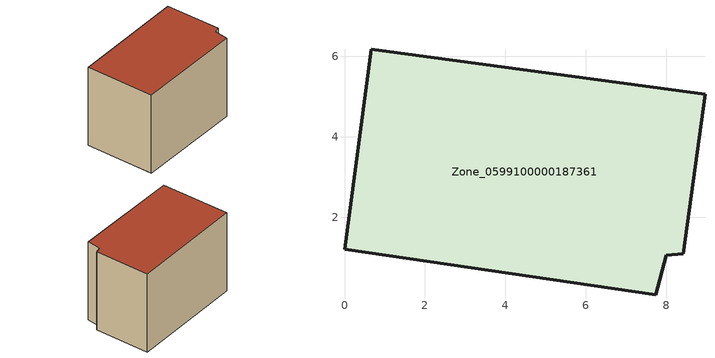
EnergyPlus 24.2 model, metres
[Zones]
Zone_0599100000187361
 floor ground (C_G): 0,1.2 0.66,6.17 8.96,5.05 8.41,1.09 8,1.06 7.73,0.08 z0
 wall outside (C_F): 0.66,6.17 0,1.2 7.73,0.08 8,1.06 8.41,1.09 8.96,5.05 0.66,6.17 z0:6.04
 roof outside (C_R): 8.41,1.09 8.96,5.05 0.66,6.17 0,1.2 7.73,0.08 8,1.06 z6.04
[BUILDING]
Pand.0599100000187361: North Axis=0; Terrain=City; Loads Convergence Tolerance Value=0.04; Temperature Convergence Tolerance Value=0.4; Solar Distribution=FullExterior; Maximum Number of Warmup Days=25; Minimum Number of Warmup Days=1
[Site:Location]
Rotterdam.The.Hague.AP_ZH_NLD Design_Conditions: Latitude=51.96; Longitude=4.45; Time Zone=1; Elevation=-4.5
[SITE:GROUNDTEMPERATURE:BUILDINGSURFACE]
18, 18, 18, 18, 18, 18, 18, 18, 18, 18, 18, 18
[MATERIAL] Thermal Absorptance=0.9; Solar Absorptance=0.7; Visible Absorptance=0.7
Name | Roughness | Thickness | Conductivity | Density | Specific Heat
G.TI.1946 | MediumSmooth | 0.15 | 1 | 540 | 1210
F.TI.1946 | Rough | 0.3 | 0.857143 | 1920 | 840
R.TI.1946 | MediumRough | 0.2 | 0.1 | 1500 | 1000
[CONSTRUCTION]
C_G: G.TI.1946
C_F: F.TI.1946
C_R: R.TI.1946
[ZONE]
Zone_0599100000187361: Type=1; Multiplier=1; Ceiling Height=Autocalculate; Volume=Autocalculate; Floor Area=autocalculate; Part of Total Floor Area=Yes
[ZONEINFILTRATION:DESIGNFLOWRATE]
Infil_Zone_0599100000187361: Zone or ZoneList or Space or SpaceList=Zone_0599100000187361; Schedule=AlwaysOn; Design Flow Rate Calculation Method=Flow/Area; Flow Rate per Floor Area=0.003; Constant Term Coefficient=1; Temperature Term Coefficient=0; Velocity Term Coefficient=0; Velocity Squared Term Coefficient=0
[HVACTEMPLATE:ZONE:IDEALLOADSAIRSYSTEM]
Zone_0599100000187361: Maximum Heating Supply Air Temperature=50; Minimum Cooling Supply Air Temperature=13; Maximum Heating Supply Air Humidity Ratio=0.0156; Minimum Cooling Supply Air Humidity Ratio=0.0077; Heating Limit=NoLimit; Cooling Limit=NoLimit; Dehumidification Control Type=ConstantSensibleHeatRatio; Cooling Sensible Heat Ratio=0.7; Dehumidification Setpoint=60; Humidification Control Type=None; Humidification Setpoint=30; Outdoor Air Method=None; Outdoor Air Flow Rate per Person=0.00944; Outdoor Air Flow Rate per Zone Floor Area=0; Outdoor Air Flow Rate per Zone=0; Demand Controlled Ventilation Type=None; Outdoor Air Economizer Type=NoEconomizer; Heat Recovery Type=None; Sensible Heat Recovery Effectiveness=0.7; Latent Heat Recovery Effectiveness=0.65
[ZONECONTROL:THERMOSTAT]
ThermostatControl_Zone_0599100000187361: Zone or ZoneList=Zone_0599100000187361; Control Type Schedule=DualSetpointControlType; Control 1=Thermostat_Zone_0599100000187361; Temperature Difference Between Cutout And Setpoint=0
[THERMOSTATSETPOINT:DUALSETPOINT]
Thermostat_Zone_0599100000187361: Heating Setpoint Temperature Schedule=HeatingSetpoint_Zone_0599100000187361; Cooling Setpoint Temperature Schedule=CoolingSetpoint_Zone_0599100000187361
[SCHEDULE:COMPACT]
HeatingSetpoint_Zone_0599100000187361: Through: 12/31, For: AllDays, Until: 24:00, 21
CoolingSetpoint_Zone_0599100000187361: Through: 12/31, For: AllDays, Until: 24:00, 24
DualSetpointControlType: Through: 12/31, For: AllDays, Until: 24:00, 4
AlwaysOn: Through: 12/31, For: AllDays, Until: 24:00, 1
